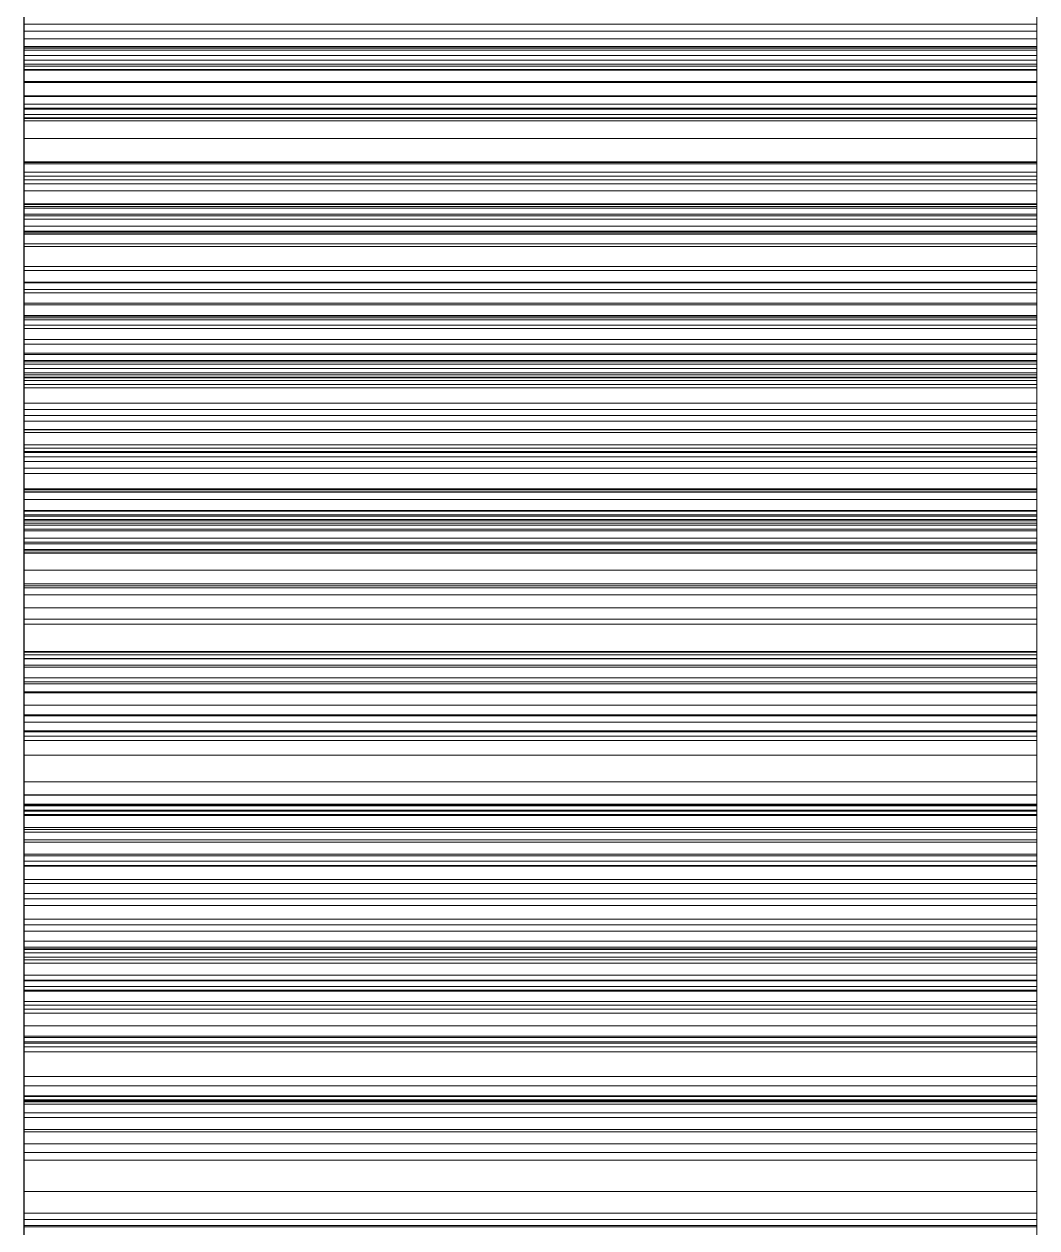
# Paper-space layout '01_三视图' of a CAD drawing. Header units: millimetres. Extents: x 8 to 451, y 8 to 289.
# Drawn here: x 157.5 to 157.64, y 91.0722 to 91.2386 of the extents above; entities that cross this region are included whole.
import ezdxf

# ---------------------------------------------------------------- set-up
doc = ezdxf.new("R2010")
doc.units = ezdxf.units.MM
doc.linetypes.add('WP_HIDDEN', pattern=[2.3, 1.5, -0.8])
doc.layers.add('HIDDEN', color=7, linetype='WP_HIDDEN', lineweight=13)
doc.layers.add('VISIBLE', color=7, linetype='CONTINUOUS', lineweight=25)

psp = doc.layouts.new('01_三视图')

# ---------------------------------------------------------------- linework, layer by layer
at = {"layer": 'HIDDEN'}
for points in [[(157.5, 91.26417), (157.5, 91.23309)], [(157.64, 91.23309), (157.64, 91.26417)], [(157.5, 91.23281), (157.5, 91.25716)], [(157.64, 91.25716), (157.64, 91.23281)], [(157.5, 91.23501), (157.5, 91.25555)], [(157.64, 91.25555), (157.64, 91.23501)], [(157.5, 91.25458), (157.5, 91.23532)], [(157.5, 91.25443), (157.5, 91.23365)], [(157.5, 91.25403), (157.5, 91.23431)], [(157.64, 91.23532), (157.64, 91.25458)], [(157.64, 91.23365), (157.64, 91.25443)], [(157.64, 91.23431), (157.64, 91.25403)], [(157.5, 91.22756), (157.5, 91.25322)], [(157.64, 91.25322), (157.64, 91.22756)], [(157.5, 91.24971), (157.5, 91.22284)], [(157.5, 91.2486), (157.5, 91.23765)], [(157.64, 91.22284), (157.64, 91.24971)], [(157.64, 91.23765), (157.64, 91.2486)], [(157.5, 91.23058), (157.5, 91.2478)], [(157.5, 91.22526), (157.5, 91.2469)], [(157.64, 91.2478), (157.64, 91.23058)], [(157.64, 91.2469), (157.64, 91.22526)], [(157.5, 91.20958), (157.5, 91.24554)], [(157.5, 91.2307), (157.5, 91.24553)], [(157.5, 91.24534), (157.5, 91.23537)], [(157.5, 91.2195), (157.5, 91.24532)], [(157.64, 91.24554), (157.64, 91.20958)], [(157.64, 91.24553), (157.64, 91.2307)], [(157.64, 91.23537), (157.64, 91.24534)], [(157.64, 91.24532), (157.64, 91.2195)], [(157.5, 91.24345), (157.5, 91.22615)], [(157.5, 91.22873), (157.5, 91.24288)], [(157.5, 91.24255), (157.5, 91.21815)], [(157.64, 91.22615), (157.64, 91.24345)], [(157.64, 91.24288), (157.64, 91.22873)], [(157.64, 91.21815), (157.64, 91.24255)], [(157.5, 91.22566), (157.5, 91.24181)], [(157.64, 91.24181), (157.64, 91.22566)], [(157.5, 91.23914), (157.5, 91.22861)], [(157.5, 91.23911), (157.5, 91.20197)], [(157.5, 91.21559), (157.5, 91.23864)], [(157.5, 91.23864), (157.64, 91.23864)], [(157.64, 91.22861), (157.64, 91.23914)], [(157.64, 91.20197), (157.64, 91.23911)], [(157.64, 91.23864), (157.64, 91.21559)], [(157.5, 91.23765), (157.5, 91.22557)], [(157.5, 91.23765), (157.64, 91.23765)], [(157.64, 91.22557), (157.64, 91.23765)], [(157.5, 91.2366), (157.5, 91.23554)], [(157.5, 91.2366), (157.64, 91.2366)], [(157.5, 91.23552), (157.5, 91.2366)], [(157.5, 91.23554), (157.5, 91.23235)], [(157.5, 91.23554), (157.64, 91.23554)], [(157.5, 91.23552), (157.64, 91.23552)], [(157.5, 91.23228), (157.5, 91.23552)], [(157.5, 91.23537), (157.5, 91.22613)], [(157.5, 91.23537), (157.64, 91.23537)], [(157.5, 91.23532), (157.5, 91.21655)], [(157.5, 91.23532), (157.64, 91.23532)], [(157.64, 91.23554), (157.64, 91.2366)], [(157.64, 91.2366), (157.64, 91.23552)], [(157.64, 91.23235), (157.64, 91.23554)], [(157.64, 91.23552), (157.64, 91.23228)], [(157.64, 91.22613), (157.64, 91.23537)], [(157.64, 91.21655), (157.64, 91.23532)], [(157.5, 91.21381), (157.5, 91.23501)], [(157.5, 91.23501), (157.64, 91.23501)], [(157.5, 91.23431), (157.5, 91.21368)], [(157.5, 91.23431), (157.64, 91.23431)], [(157.5, 91.23365), (157.5, 91.21212)], [(157.5, 91.23365), (157.64, 91.23365)], [(157.64, 91.23501), (157.64, 91.21381)], [(157.64, 91.21368), (157.64, 91.23431)], [(157.64, 91.21212), (157.64, 91.23365)], [(157.5, 91.23309), (157.5, 91.20005)], [(157.5, 91.23309), (157.64, 91.23309)], [(157.5, 91.20987), (157.5, 91.23281)], [(157.5, 91.23281), (157.64, 91.23281)], [(157.5, 91.23235), (157.5, 91.22703)], [(157.5, 91.23235), (157.64, 91.23235)], [(157.5, 91.23228), (157.64, 91.23228)], [(157.5, 91.22689), (157.5, 91.23228)], [(157.64, 91.20005), (157.64, 91.23309)], [(157.64, 91.23281), (157.64, 91.20987)], [(157.64, 91.22703), (157.64, 91.23235)], [(157.64, 91.23228), (157.64, 91.22689)], [(157.5, 91.2307), (157.64, 91.2307)], [(157.5, 91.21317), (157.5, 91.2307)], [(157.5, 91.23058), (157.64, 91.23058)], [(157.5, 91.21071), (157.5, 91.23058)], [(157.64, 91.2307), (157.64, 91.21317)], [(157.64, 91.23058), (157.64, 91.21071)], [(157.5, 91.21344), (157.5, 91.22873)], [(157.5, 91.22873), (157.64, 91.22873)], [(157.5, 91.22861), (157.5, 91.21709)], [(157.5, 91.22861), (157.64, 91.22861)], [(157.64, 91.22873), (157.64, 91.21344)], [(157.64, 91.21709), (157.64, 91.22861)], [(157.5, 91.20005), (157.5, 91.22756)], [(157.5, 91.22756), (157.64, 91.22756)], [(157.5, 91.22703), (157.5, 91.21959)], [(157.5, 91.22703), (157.64, 91.22703)], [(157.5, 91.22689), (157.64, 91.22689)], [(157.5, 91.21934), (157.5, 91.22689)], [(157.64, 91.22756), (157.64, 91.20005)], [(157.64, 91.21959), (157.64, 91.22703)], [(157.64, 91.22689), (157.64, 91.21934)], [(157.5, 91.22615), (157.5, 91.20824)], [(157.5, 91.22615), (157.64, 91.22615)], [(157.5, 91.22613), (157.5, 91.21763)], [(157.5, 91.22613), (157.64, 91.22613)], [(157.5, 91.21167), (157.5, 91.22566)], [(157.5, 91.22566), (157.64, 91.22566)], [(157.5, 91.22557), (157.5, 91.21236)], [(157.5, 91.22557), (157.64, 91.22557)], [(157.5, 91.20296), (157.5, 91.22526)], [(157.5, 91.22526), (157.64, 91.22526)], [(157.64, 91.20824), (157.64, 91.22615)], [(157.64, 91.21763), (157.64, 91.22613)], [(157.64, 91.22566), (157.64, 91.21167)], [(157.64, 91.21236), (157.64, 91.22557)], [(157.64, 91.22526), (157.64, 91.20296)], [(157.5, 91.22284), (157.5, 91.19657)], [(157.5, 91.22284), (157.64, 91.22284)], [(157.64, 91.19657), (157.64, 91.22284)], [(157.5, 91.21959), (157.5, 91.21003)], [(157.5, 91.21959), (157.64, 91.21959)], [(157.5, 91.2195), (157.64, 91.2195)], [(157.5, 91.19439), (157.5, 91.2195)], [(157.5, 91.21934), (157.64, 91.21934)], [(157.5, 91.20963), (157.5, 91.21934)], [(157.64, 91.21003), (157.64, 91.21959)], [(157.64, 91.2195), (157.64, 91.19439)], [(157.64, 91.21934), (157.64, 91.20963)], [(157.5, 91.21815), (157.5, 91.19503)], [(157.5, 91.21815), (157.64, 91.21815)], [(157.5, 91.21763), (157.5, 91.20987)], [(157.5, 91.21763), (157.64, 91.21763)], [(157.5, 91.21709), (157.5, 91.20457)], [(157.5, 91.21709), (157.64, 91.21709)], [(157.64, 91.19503), (157.64, 91.21815)], [(157.64, 91.20987), (157.64, 91.21763)], [(157.64, 91.20457), (157.64, 91.21709)], [(157.5, 91.21655), (157.5, 91.19827)], [(157.5, 91.21655), (157.64, 91.21655)], [(157.5, 91.19314), (157.5, 91.21559)], [(157.5, 91.21559), (157.64, 91.21559)], [(157.64, 91.19827), (157.64, 91.21655)], [(157.64, 91.21559), (157.64, 91.19314)], [(157.5, 91.19193), (157.5, 91.21381)], [(157.5, 91.21381), (157.64, 91.21381)], [(157.5, 91.21368), (157.5, 91.19212)], [(157.5, 91.21368), (157.64, 91.21368)], [(157.64, 91.21381), (157.64, 91.19193)], [(157.64, 91.19212), (157.64, 91.21368)], [(157.5, 91.19701), (157.5, 91.21344)], [(157.5, 91.21344), (157.64, 91.21344)], [(157.5, 91.21317), (157.64, 91.21317)], [(157.5, 91.19295), (157.5, 91.21317)], [(157.5, 91.21236), (157.5, 91.19803)], [(157.5, 91.21236), (157.64, 91.21236)], [(157.5, 91.21212), (157.5, 91.18984)], [(157.5, 91.21212), (157.64, 91.21212)], [(157.64, 91.21344), (157.64, 91.19701)], [(157.64, 91.21317), (157.64, 91.19295)], [(157.64, 91.19803), (157.64, 91.21236)], [(157.64, 91.18984), (157.64, 91.21212)], [(157.5, 91.19983), (157.5, 91.21167)], [(157.5, 91.21167), (157.64, 91.21167)], [(157.5, 91.21071), (157.64, 91.21071)], [(157.5, 91.18883), (157.5, 91.21071)], [(157.64, 91.21167), (157.64, 91.19983)], [(157.64, 91.21071), (157.64, 91.18883)], [(157.5, 91.21003), (157.5, 91.19834)], [(157.5, 91.21003), (157.64, 91.21003)], [(157.5, 91.20987), (157.5, 91.20285)], [(157.5, 91.18835), (157.5, 91.20987)], [(157.5, 91.20987), (157.64, 91.20987)], [(157.5, 91.20963), (157.64, 91.20963)], [(157.5, 91.19777), (157.5, 91.20963)], [(157.5, 91.17427), (157.5, 91.20958)], [(157.5, 91.20958), (157.64, 91.20958)], [(157.64, 91.19834), (157.64, 91.21003)], [(157.64, 91.20987), (157.64, 91.18835)], [(157.64, 91.20285), (157.64, 91.20987)], [(157.64, 91.20963), (157.64, 91.19777)], [(157.64, 91.20958), (157.64, 91.17427)], [(157.5, 91.20824), (157.5, 91.18973)], [(157.5, 91.20824), (157.64, 91.20824)], [(157.5, 91.2079), (157.5, 91.02285)], [(157.5, 91.20514), (157.5, 91.2079)], [(157.5, 91.2079), (157.64, 91.2079)], [(157.64, 91.18973), (157.64, 91.20824)], [(157.64, 91.02285), (157.64, 91.2079)], [(157.64, 91.2079), (157.64, 91.20514)], [(157.5, 91.20151), (157.5, 91.20514)], [(157.5, 91.20514), (157.64, 91.20514)], [(157.5, 91.20457), (157.5, 91.19104)], [(157.5, 91.20457), (157.64, 91.20457)], [(157.64, 91.20514), (157.64, 91.20151)], [(157.64, 91.19104), (157.64, 91.20457)], [(157.5, 91.18), (157.5, 91.20296)], [(157.5, 91.20296), (157.64, 91.20296)], [(157.5, 91.20285), (157.5, 91.19657)], [(157.5, 91.20285), (157.64, 91.20285)], [(157.5, 91.20197), (157.5, 91.16583)], [(157.5, 91.20197), (157.64, 91.20197)], [(157.64, 91.20296), (157.64, 91.18)], [(157.64, 91.19657), (157.64, 91.20285)], [(157.64, 91.16583), (157.64, 91.20197)], [(157.5, 91.197), (157.5, 91.20151)], [(157.5, 91.20151), (157.64, 91.20151)], [(157.64, 91.20151), (157.64, 91.197)], [(157.5, 91.20005), (157.64, 91.20005)], [(157.5, 91.19015), (157.5, 91.19983)], [(157.5, 91.19983), (157.64, 91.19983)], [(157.64, 91.19983), (157.64, 91.19015)], [(157.5, 91.19834), (157.5, 91.18452)], [(157.5, 91.19834), (157.64, 91.19834)], [(157.5, 91.19827), (157.5, 91.18047)], [(157.5, 91.19827), (157.64, 91.19827)], [(157.5, 91.19803), (157.5, 91.18257)], [(157.5, 91.19803), (157.64, 91.19803)], [(157.5, 91.19777), (157.64, 91.19777)], [(157.5, 91.18375), (157.5, 91.19777)], [(157.5, 91.17943), (157.5, 91.19701)], [(157.5, 91.19701), (157.64, 91.19701)], [(157.5, 91.19161), (157.5, 91.197)], [(157.5, 91.197), (157.64, 91.197)], [(157.64, 91.18452), (157.64, 91.19834)], [(157.64, 91.18047), (157.64, 91.19827)], [(157.64, 91.18257), (157.64, 91.19803)], [(157.64, 91.19777), (157.64, 91.18375)], [(157.64, 91.19701), (157.64, 91.17943)], [(157.64, 91.197), (157.64, 91.19161)], [(157.5, 91.19657), (157.5, 91.17138)], [(157.5, 91.19657), (157.5, 91.19103)], [(157.5, 91.19657), (157.64, 91.19657)], [(157.64, 91.19103), (157.64, 91.19657)], [(157.64, 91.17138), (157.64, 91.19657)], [(157.5, 91.19503), (157.5, 91.17395)], [(157.5, 91.19503), (157.64, 91.19503)], [(157.5, 91.19439), (157.64, 91.19439)], [(157.5, 91.16999), (157.5, 91.19439)], [(157.64, 91.17395), (157.64, 91.19503)], [(157.64, 91.19439), (157.64, 91.16999)], [(157.5, 91.17129), (157.5, 91.19314)], [(157.5, 91.19314), (157.64, 91.19314)], [(157.5, 91.19295), (157.64, 91.19295)], [(157.5, 91.17079), (157.5, 91.19295)], [(157.5, 91.19212), (157.5, 91.16965)], [(157.5, 91.19212), (157.64, 91.19212)], [(157.64, 91.19314), (157.64, 91.17129)], [(157.64, 91.19295), (157.64, 91.17079)], [(157.64, 91.16965), (157.64, 91.19212)], [(157.5, 91.16939), (157.5, 91.19193)], [(157.5, 91.19193), (157.64, 91.19193)], [(157.5, 91.18534), (157.5, 91.19161)], [(157.5, 91.19161), (157.64, 91.19161)], [(157.5, 91.19104), (157.5, 91.17652)], [(157.5, 91.19104), (157.64, 91.19104)], [(157.5, 91.19103), (157.5, 91.18623)], [(157.5, 91.19103), (157.64, 91.19103)], [(157.5, 91.19041), (157.5, 91.15793)], [(157.5, 91.16549), (157.5, 91.19041)], [(157.5, 91.19041), (157.64, 91.19041)], [(157.64, 91.19193), (157.64, 91.16939)], [(157.64, 91.19161), (157.64, 91.18534)], [(157.64, 91.17652), (157.64, 91.19104)], [(157.64, 91.18623), (157.64, 91.19103)], [(157.64, 91.15793), (157.64, 91.19041)], [(157.64, 91.19041), (157.64, 91.16549)], [(157.5, 91.18261), (157.5, 91.19015)], [(157.5, 91.19015), (157.64, 91.19015)], [(157.5, 91.18984), (157.5, 91.16681)], [(157.5, 91.18984), (157.64, 91.18984)], [(157.5, 91.18973), (157.5, 91.17061)], [(157.5, 91.18973), (157.64, 91.18973)], [(157.5, 91.18939), (157.5, 91.17956)], [(157.5, 91.00435), (157.5, 91.18939)], [(157.5, 91.18939), (157.64, 91.18939)], [(157.5, 91.18883), (157.64, 91.18883)], [(157.5, 91.16557), (157.5, 91.18883)], [(157.64, 91.19015), (157.64, 91.18261)], [(157.64, 91.16681), (157.64, 91.18984)], [(157.64, 91.17061), (157.64, 91.18973)], [(157.64, 91.18939), (157.64, 91.00435)], [(157.64, 91.17956), (157.64, 91.18939)], [(157.64, 91.18883), (157.64, 91.16557)], [(157.5, 91.16883), (157.5, 91.18835)], [(157.5, 91.18835), (157.64, 91.18835)], [(157.64, 91.18835), (157.64, 91.16883)], [(157.5, 91.18623), (157.5, 91.18216)], [(157.5, 91.18623), (157.64, 91.18623)], [(157.5, 91.17819), (157.5, 91.18534)], [(157.5, 91.18534), (157.64, 91.18534)], [(157.64, 91.18216), (157.64, 91.18623)], [(157.64, 91.18534), (157.64, 91.17819)], [(157.5, 91.18452), (157.5, 91.16858)], [(157.5, 91.18452), (157.64, 91.18452)], [(157.5, 91.18375), (157.64, 91.18375)], [(157.5, 91.16757), (157.5, 91.18375)], [(157.64, 91.16858), (157.64, 91.18452)], [(157.64, 91.18375), (157.64, 91.16757)], [(157.5, 91.17723), (157.5, 91.18261)], [(157.5, 91.18261), (157.64, 91.18261)], [(157.5, 91.18257), (157.5, 91.16599)], [(157.5, 91.18257), (157.64, 91.18257)], [(157.5, 91.18216), (157.5, 91.17884)], [(157.5, 91.18216), (157.64, 91.18216)], [(157.64, 91.18261), (157.64, 91.17723)], [(157.64, 91.16599), (157.64, 91.18257)], [(157.64, 91.17884), (157.64, 91.18216)], [(157.5, 91.18047), (157.5, 91.16315)], [(157.5, 91.18047), (157.64, 91.18047)], [(157.64, 91.16315), (157.64, 91.18047)], [(157.5, 91.15639), (157.5, 91.18)], [(157.5, 91.18), (157.64, 91.18)], [(157.5, 91.17956), (157.5, 91.16703)], [(157.5, 91.17956), (157.64, 91.17956)], [(157.5, 91.16072), (157.5, 91.17943)], [(157.5, 91.17943), (157.64, 91.17943)], [(157.5, 91.17884), (157.5, 91.17441)], [(157.5, 91.17884), (157.64, 91.17884)], [(157.64, 91.18), (157.64, 91.15639)], [(157.64, 91.16703), (157.64, 91.17956)], [(157.64, 91.17943), (157.64, 91.16072)], [(157.64, 91.17441), (157.64, 91.17884)], [(157.5, 91.17016), (157.5, 91.17819)], [(157.5, 91.17819), (157.64, 91.17819)], [(157.5, 91.174), (157.5, 91.17723)], [(157.5, 91.17723), (157.64, 91.17723)], [(157.64, 91.17819), (157.64, 91.17016)], [(157.64, 91.17723), (157.64, 91.174)], [(157.5, 91.17652), (157.5, 91.161)], [(157.5, 91.17652), (157.64, 91.17652)], [(157.64, 91.161), (157.64, 91.17652)], [(157.5, 91.17441), (157.5, 91.17293)], [(157.5, 91.17441), (157.64, 91.17441)], [(157.5, 91.13961), (157.5, 91.17427)], [(157.5, 91.17427), (157.64, 91.17427)], [(157.5, 91.17293), (157.5, 91.174)], [(157.5, 91.174), (157.64, 91.174)], [(157.5, 91.17395), (157.5, 91.15568)], [(157.5, 91.17395), (157.64, 91.17395)], [(157.64, 91.17293), (157.64, 91.17441)], [(157.64, 91.17427), (157.64, 91.13961)], [(157.64, 91.174), (157.64, 91.17293)], [(157.64, 91.15568), (157.64, 91.17395)], [(157.5, 91.17293), (157.64, 91.17293)], [(157.5, 91.17138), (157.5, 91.14771)], [(157.5, 91.17138), (157.64, 91.17138)], [(157.5, 91.15003), (157.5, 91.17129)], [(157.5, 91.17129), (157.64, 91.17129)], [(157.5, 91.17079), (157.64, 91.17079)], [(157.5, 91.14745), (157.5, 91.17079)], [(157.5, 91.17061), (157.5, 91.1509)], [(157.5, 91.17061), (157.64, 91.17061)], [(157.64, 91.14771), (157.64, 91.17138)], [(157.64, 91.17129), (157.64, 91.15003)], [(157.64, 91.17079), (157.64, 91.14745)], [(157.64, 91.1509), (157.64, 91.17061)], [(157.5, 91.16125), (157.5, 91.17016)], [(157.5, 91.17016), (157.64, 91.17016)], [(157.5, 91.16999), (157.64, 91.16999)], [(157.5, 91.14631), (157.5, 91.16999)], [(157.5, 91.16965), (157.5, 91.14625)], [(157.5, 91.16965), (157.64, 91.16965)], [(157.5, 91.14619), (157.5, 91.16939)], [(157.5, 91.16939), (157.64, 91.16939)], [(157.5, 91.15192), (157.5, 91.16883)], [(157.5, 91.16883), (157.64, 91.16883)], [(157.64, 91.17016), (157.64, 91.16125)], [(157.64, 91.16999), (157.64, 91.14631)], [(157.64, 91.14625), (157.64, 91.16965)], [(157.64, 91.16939), (157.64, 91.14619)], [(157.64, 91.16883), (157.64, 91.15192)], [(157.5, 91.16858), (157.64, 91.16858)], [(157.5, 91.16858), (157.5, 91.15094)], [(157.5, 91.16757), (157.64, 91.16757)], [(157.5, 91.14975), (157.5, 91.16757)], [(157.5, 91.16703), (157.5, 91.15976)], [(157.5, 91.16703), (157.64, 91.16703)], [(157.64, 91.15094), (157.64, 91.16858)], [(157.64, 91.16757), (157.64, 91.14975)], [(157.64, 91.15976), (157.64, 91.16703)], [(157.5, 91.16681), (157.5, 91.14302)], [(157.5, 91.16681), (157.64, 91.16681)], [(157.5, 91.16599), (157.5, 91.14828)], [(157.5, 91.16599), (157.64, 91.16599)], [(157.5, 91.16583), (157.5, 91.1307)], [(157.5, 91.16583), (157.64, 91.16583)], [(157.5, 91.16557), (157.64, 91.16557)], [(157.5, 91.14093), (157.5, 91.16557)], [(157.5, 91.14215), (157.5, 91.16549)], [(157.5, 91.16549), (157.64, 91.16549)], [(157.64, 91.14302), (157.64, 91.16681)], [(157.64, 91.14828), (157.64, 91.16599)], [(157.64, 91.1307), (157.64, 91.16583)], [(157.64, 91.16557), (157.64, 91.14093)], [(157.64, 91.16549), (157.64, 91.14215)], [(157.5, 91.16315), (157.5, 91.14632)], [(157.5, 91.16315), (157.64, 91.16315)], [(157.64, 91.14632), (157.64, 91.16315)], [(157.5, 91.15146), (157.5, 91.16125)], [(157.5, 91.16125), (157.64, 91.16125)], [(157.5, 91.161), (157.5, 91.14448)], [(157.5, 91.161), (157.64, 91.161)], [(157.5, 91.14086), (157.5, 91.16072)], [(157.5, 91.16072), (157.64, 91.16072)], [(157.64, 91.16125), (157.64, 91.15146)], [(157.64, 91.14448), (157.64, 91.161)], [(157.64, 91.16072), (157.64, 91.14086)], [(157.5, 91.15976), (157.5, 91.1518)], [(157.5, 91.15976), (157.64, 91.15976)], [(157.64, 91.1518), (157.64, 91.15976)], [(157.5, 91.15793), (157.5, 91.12731)], [(157.5, 91.15793), (157.64, 91.15793)], [(157.64, 91.12731), (157.64, 91.15793)], [(157.5, 91.13212), (157.5, 91.15639)], [(157.5, 91.15639), (157.64, 91.15639)], [(157.5, 91.15568), (157.5, 91.14022)], [(157.5, 91.15568), (157.64, 91.15568)], [(157.64, 91.15639), (157.64, 91.13212)], [(157.64, 91.14022), (157.64, 91.15568)], [(157.5, 91.1376), (157.5, 91.15192)], [(157.5, 91.15192), (157.64, 91.15192)], [(157.5, 91.1518), (157.5, 91.14318)], [(157.5, 91.1518), (157.64, 91.1518)], [(157.5, 91.14079), (157.5, 91.15146)], [(157.5, 91.15146), (157.64, 91.15146)], [(157.5, 91.15094), (157.5, 91.13204)], [(157.5, 91.15094), (157.64, 91.15094)], [(157.5, 91.1509), (157.5, 91.13058)], [(157.5, 91.1509), (157.64, 91.1509)], [(157.64, 91.15192), (157.64, 91.1376)], [(157.64, 91.14318), (157.64, 91.1518)], [(157.64, 91.15146), (157.64, 91.14079)], [(157.64, 91.13204), (157.64, 91.15094)], [(157.64, 91.13058), (157.64, 91.1509)], [(157.5, 91.12936), (157.5, 91.15003)], [(157.5, 91.15003), (157.64, 91.15003)], [(157.5, 91.14975), (157.64, 91.14975)], [(157.5, 91.13083), (157.5, 91.14975)], [(157.64, 91.15003), (157.64, 91.12936)], [(157.64, 91.14975), (157.64, 91.13083)], [(157.5, 91.14828), (157.5, 91.12983)], [(157.5, 91.14828), (157.64, 91.14828)], [(157.5, 91.14771), (157.5, 91.12557)], [(157.5, 91.14771), (157.64, 91.14771)], [(157.5, 91.14745), (157.64, 91.14745)], [(157.5, 91.12295), (157.5, 91.14745)], [(157.64, 91.12983), (157.64, 91.14828)], [(157.64, 91.12557), (157.64, 91.14771)], [(157.64, 91.14745), (157.64, 91.12295)], [(157.5, 91.14632), (157.5, 91.12997)], [(157.5, 91.14632), (157.64, 91.14632)], [(157.5, 91.14631), (157.64, 91.14631)], [(157.5, 91.12369), (157.5, 91.14631)], [(157.5, 91.14625), (157.5, 91.12225)], [(157.5, 91.14625), (157.64, 91.14625)], [(157.5, 91.12231), (157.5, 91.14619)], [(157.5, 91.14619), (157.64, 91.14619)], [(157.64, 91.12997), (157.64, 91.14632)], [(157.64, 91.14631), (157.64, 91.12369)], [(157.64, 91.12225), (157.64, 91.14625)], [(157.64, 91.14619), (157.64, 91.12231)], [(157.5, 91.14448), (157.5, 91.12696)], [(157.5, 91.14448), (157.64, 91.14448)], [(157.64, 91.12696), (157.64, 91.14448)], [(157.5, 91.14318), (157.5, 91.13388)], [(157.5, 91.14318), (157.64, 91.14318)], [(157.5, 91.14302), (157.5, 91.11847)], [(157.5, 91.14302), (157.64, 91.14302)], [(157.5, 91.12039), (157.5, 91.14215)], [(157.5, 91.14215), (157.64, 91.14215)], [(157.64, 91.13388), (157.64, 91.14318)], [(157.64, 91.11847), (157.64, 91.14302)], [(157.64, 91.14215), (157.64, 91.12039)], [(157.5, 91.14093), (157.64, 91.14093)], [(157.5, 91.11491), (157.5, 91.14093)], [(157.5, 91.11985), (157.5, 91.14086)], [(157.5, 91.14086), (157.64, 91.14086)], [(157.5, 91.12925), (157.5, 91.14079)], [(157.5, 91.14079), (157.64, 91.14079)], [(157.64, 91.14093), (157.64, 91.11491)], [(157.64, 91.14086), (157.64, 91.11985)], [(157.64, 91.14079), (157.64, 91.12925)], [(157.5, 91.14022), (157.5, 91.12757)], [(157.5, 91.14022), (157.64, 91.14022)], [(157.5, 91.1056), (157.5, 91.13961)], [(157.5, 91.13961), (157.64, 91.13961)], [(157.64, 91.12757), (157.64, 91.14022)], [(157.64, 91.13961), (157.64, 91.1056)], [(157.5, 91.12589), (157.5, 91.1376)], [(157.5, 91.1376), (157.64, 91.1376)], [(157.64, 91.1376), (157.64, 91.12589)], [(157.5, 91.13388), (157.5, 91.1239)], [(157.5, 91.13388), (157.64, 91.13388)], [(157.64, 91.1239), (157.64, 91.13388)], [(157.5, 91.10719), (157.5, 91.13212)], [(157.5, 91.13212), (157.64, 91.13212)], [(157.64, 91.13212), (157.64, 91.10719)], [(157.5, 91.13204), (157.5, 91.11186)], [(157.5, 91.13204), (157.64, 91.13204)], [(157.5, 91.13083), (157.64, 91.13083)], [(157.5, 91.1108), (157.5, 91.13083)], [(157.5, 91.1307), (157.5, 91.09656)], [(157.5, 91.1307), (157.64, 91.1307)], [(157.5, 91.13058), (157.5, 91.10966)], [(157.5, 91.13058), (157.64, 91.13058)], [(157.64, 91.11186), (157.64, 91.13204)], [(157.64, 91.13083), (157.64, 91.1108)], [(157.64, 91.09656), (157.64, 91.1307)], [(157.64, 91.10966), (157.64, 91.13058)], [(157.5, 91.12997), (157.5, 91.11411)], [(157.5, 91.12997), (157.64, 91.12997)], [(157.5, 91.12983), (157.5, 91.11104)], [(157.5, 91.12983), (157.64, 91.12983)], [(157.5, 91.10929), (157.5, 91.12936)], [(157.5, 91.12936), (157.64, 91.12936)], [(157.5, 91.11682), (157.5, 91.12925)], [(157.5, 91.12925), (157.64, 91.12925)], [(157.64, 91.11411), (157.64, 91.12997)], [(157.64, 91.11104), (157.64, 91.12983)], [(157.64, 91.12936), (157.64, 91.10929)], [(157.64, 91.12925), (157.64, 91.11682)], [(157.5, 91.12757), (157.5, 91.11773)], [(157.5, 91.12757), (157.64, 91.12757)], [(157.5, 91.12731), (157.5, 91.09855)], [(157.5, 91.12731), (157.64, 91.12731)], [(157.64, 91.11773), (157.64, 91.12757)], [(157.64, 91.09855), (157.64, 91.12731)], [(157.5, 91.12696), (157.5, 91.10883)], [(157.5, 91.12696), (157.64, 91.12696)], [(157.5, 91.11679), (157.5, 91.12589)], [(157.5, 91.12589), (157.64, 91.12589)], [(157.5, 91.12557), (157.5, 91.10495)], [(157.5, 91.12557), (157.64, 91.12557)], [(157.64, 91.10883), (157.64, 91.12696)], [(157.64, 91.12589), (157.64, 91.11679)], [(157.64, 91.10495), (157.64, 91.12557)], [(157.5, 91.1239), (157.5, 91.11325)], [(157.5, 91.1239), (157.64, 91.1239)], [(157.64, 91.11325), (157.64, 91.1239)], [(157.5, 91.12369), (157.64, 91.12369)], [(157.5, 91.10247), (157.5, 91.12369)], [(157.5, 91.12295), (157.64, 91.12295)], [(157.5, 91.09727), (157.5, 91.12295)], [(157.5, 91.09778), (157.5, 91.12231)], [(157.5, 91.12231), (157.64, 91.12231)], [(157.5, 91.12225), (157.5, 91.09797)], [(157.5, 91.12225), (157.64, 91.12225)], [(157.64, 91.12369), (157.64, 91.10247)], [(157.64, 91.12295), (157.64, 91.09727)], [(157.64, 91.12231), (157.64, 91.09778)], [(157.64, 91.09797), (157.64, 91.12225)], [(157.5, 91.10019), (157.5, 91.12039)], [(157.5, 91.12039), (157.64, 91.12039)], [(157.5, 91.10303), (157.5, 91.11985)], [(157.5, 91.11985), (157.64, 91.11985)], [(157.64, 91.12039), (157.64, 91.10019)], [(157.64, 91.11985), (157.64, 91.10303)], [(157.5, 91.11847), (157.5, 91.09318)], [(157.5, 91.11847), (157.64, 91.11847)], [(157.5, 91.11773), (157.5, 91.1107)], [(157.5, 91.11773), (157.64, 91.11773)], [(157.64, 91.09318), (157.64, 91.11847)], [(157.64, 91.1107), (157.64, 91.11773)], [(157.5, 91.10351), (157.5, 91.11682)], [(157.5, 91.11682), (157.64, 91.11682)], [(157.5, 91.11028), (157.5, 91.11679)], [(157.5, 91.11679), (157.64, 91.11679)], [(157.64, 91.11682), (157.64, 91.10351)], [(157.64, 91.11679), (157.64, 91.11028)], [(157.5, 91.11491), (157.64, 91.11491)], [(157.5, 91.0875), (157.5, 91.11491)], [(157.5, 91.11411), (157.5, 91.09873)], [(157.5, 91.11411), (157.64, 91.11411)], [(157.64, 91.11491), (157.64, 91.0875)], [(157.64, 91.09873), (157.64, 91.11411)], [(157.5, 91.11325), (157.5, 91.10193)], [(157.5, 91.11325), (157.64, 91.11325)], [(157.64, 91.10193), (157.64, 91.11325)], [(157.5, 91.11186), (157.5, 91.09042)], [(157.5, 91.11186), (157.64, 91.11186)], [(157.5, 91.11104), (157.5, 91.09189)], [(157.5, 91.11104), (157.64, 91.11104)], [(157.5, 91.1108), (157.64, 91.1108)], [(157.5, 91.08965), (157.5, 91.1108)], [(157.5, 91.1107), (157.5, 91.10648)], [(157.5, 91.1107), (157.64, 91.1107)], [(157.64, 91.09042), (157.64, 91.11186)], [(157.64, 91.09189), (157.64, 91.11104)], [(157.64, 91.1108), (157.64, 91.08965)], [(157.64, 91.10648), (157.64, 91.1107)], [(157.5, 91.10638), (157.5, 91.11028)], [(157.5, 91.11028), (157.64, 91.11028)], [(157.5, 91.10966), (157.5, 91.08813)], [(157.5, 91.10966), (157.64, 91.10966)], [(157.5, 91.08982), (157.5, 91.10929)], [(157.5, 91.10929), (157.64, 91.10929)], [(157.5, 91.10883), (157.5, 91.09048)], [(157.5, 91.10883), (157.64, 91.10883)], [(157.64, 91.11028), (157.64, 91.10638)], [(157.64, 91.08813), (157.64, 91.10966)], [(157.64, 91.10929), (157.64, 91.08982)], [(157.64, 91.09048), (157.64, 91.10883)], [(157.5, 91.0816), (157.5, 91.10719)], [(157.5, 91.10719), (157.64, 91.10719)], [(157.64, 91.10719), (157.64, 91.0816)], [(157.5, 91.10648), (157.5, 91.10508)], [(157.5, 91.10648), (157.64, 91.10648)], [(157.5, 91.10508), (157.5, 91.10638)], [(157.5, 91.10638), (157.64, 91.10638)], [(157.5, 91.07224), (157.5, 91.1056)], [(157.5, 91.1056), (157.64, 91.1056)], [(157.64, 91.10508), (157.64, 91.10648)], [(157.64, 91.10638), (157.64, 91.10508)], [(157.64, 91.1056), (157.64, 91.07224)], [(157.5, 91.10508), (157.64, 91.10508)], [(157.5, 91.10495), (157.5, 91.08586)], [(157.5, 91.10495), (157.64, 91.10495)], [(157.64, 91.08586), (157.64, 91.10495)], [(157.5, 91.08933), (157.5, 91.10351)], [(157.5, 91.10351), (157.64, 91.10351)], [(157.5, 91.08553), (157.5, 91.10303)], [(157.5, 91.10303), (157.64, 91.10303)], [(157.5, 91.10247), (157.64, 91.10247)], [(157.5, 91.08265), (157.5, 91.10247)], [(157.64, 91.10351), (157.64, 91.08933)], [(157.64, 91.10303), (157.64, 91.08553)], [(157.64, 91.10247), (157.64, 91.08265)], [(157.5, 91.10193), (157.5, 91.08993)], [(157.5, 91.10193), (157.64, 91.10193)], [(157.64, 91.08993), (157.64, 91.10193)], [(157.5, 91.08158), (157.5, 91.10019)], [(157.5, 91.10019), (157.64, 91.10019)], [(157.64, 91.10019), (157.64, 91.08158)], [(157.5, 91.09873), (157.5, 91.08384)], [(157.5, 91.09873), (157.64, 91.09873)], [(157.5, 91.09855), (157.5, 91.07166)], [(157.5, 91.09855), (157.64, 91.09855)], [(157.5, 91.09797), (157.5, 91.0734)], [(157.5, 91.09797), (157.64, 91.09797)], [(157.5, 91.07257), (157.5, 91.09778)], [(157.5, 91.09778), (157.64, 91.09778)], [(157.5, 91.09727), (157.64, 91.09727)], [(157.5, 91.07041), (157.5, 91.09727)], [(157.64, 91.08384), (157.64, 91.09873)], [(157.64, 91.07166), (157.64, 91.09855)], [(157.64, 91.0734), (157.64, 91.09797)], [(157.64, 91.09778), (157.64, 91.07257)], [(157.64, 91.09727), (157.64, 91.07041)], [(157.5, 91.09656), (157.5, 91.06343)], [(157.5, 91.09656), (157.64, 91.09656)], [(157.64, 91.06343), (157.64, 91.09656)], [(157.5, 91.09318), (157.5, 91.06713)], [(157.5, 91.09318), (157.64, 91.09318)], [(157.64, 91.06713), (157.64, 91.09318)], [(157.5, 91.09189), (157.5, 91.0724)], [(157.5, 91.09189), (157.64, 91.09189)], [(157.5, 91.09048), (157.5, 91.0719)], [(157.5, 91.09048), (157.64, 91.09048)], [(157.64, 91.0724), (157.64, 91.09189)], [(157.64, 91.0719), (157.64, 91.09048)], [(157.5, 91.09042), (157.5, 91.0677)], [(157.5, 91.09042), (157.64, 91.09042)], [(157.5, 91.08993), (157.5, 91.07726)], [(157.5, 91.08993), (157.64, 91.08993)], [(157.5, 91.07093), (157.5, 91.08982)], [(157.5, 91.08982), (157.64, 91.08982)], [(157.5, 91.08965), (157.64, 91.08965)], [(157.5, 91.0674), (157.5, 91.08965)], [(157.5, 91.07426), (157.5, 91.08933)], [(157.5, 91.08933), (157.64, 91.08933)], [(157.64, 91.0677), (157.64, 91.09042)], [(157.64, 91.07726), (157.64, 91.08993)], [(157.64, 91.08982), (157.64, 91.07093)], [(157.64, 91.08965), (157.64, 91.0674)], [(157.64, 91.08933), (157.64, 91.07426)], [(157.5, 91.08813), (157.5, 91.066)], [(157.5, 91.08813), (157.64, 91.08813)], [(157.5, 91.0875), (157.64, 91.0875)], [(157.5, 91.05872), (157.5, 91.0875)], [(157.64, 91.066), (157.64, 91.08813)], [(157.64, 91.0875), (157.64, 91.05872)], [(157.5, 91.08586), (157.5, 91.06829)], [(157.5, 91.08586), (157.64, 91.08586)], [(157.5, 91.06737), (157.5, 91.08553)], [(157.5, 91.08553), (157.64, 91.08553)], [(157.64, 91.06829), (157.64, 91.08586)], [(157.64, 91.08553), (157.64, 91.06737)], [(157.5, 91.08384), (157.5, 91.06943)], [(157.5, 91.08384), (157.64, 91.08384)], [(157.64, 91.06943), (157.64, 91.08384)], [(157.5, 91.08265), (157.64, 91.08265)], [(157.5, 91.06423), (157.5, 91.08265)], [(157.64, 91.08265), (157.64, 91.06423)], [(157.5, 91.05535), (157.5, 91.0816)], [(157.5, 91.0816), (157.64, 91.0816)], [(157.5, 91.06453), (157.5, 91.08158)], [(157.5, 91.08158), (157.64, 91.08158)], [(157.64, 91.0816), (157.64, 91.05535)], [(157.64, 91.08158), (157.64, 91.06453)], [(157.5, 91.07726), (157.5, 91.06391)], [(157.5, 91.07726), (157.64, 91.07726)], [(157.64, 91.06391), (157.64, 91.07726)], [(157.5, 91.05832), (157.5, 91.07426)], [(157.5, 91.07426), (157.64, 91.07426)], [(157.64, 91.07426), (157.64, 91.05832)], [(157.5, 91.0734), (157.5, 91.04854)], [(157.5, 91.0734), (157.64, 91.0734)], [(157.5, 91.0467), (157.5, 91.07257)], [(157.5, 91.07257), (157.64, 91.07257)], [(157.5, 91.0724), (157.5, 91.05255)], [(157.5, 91.0724), (157.64, 91.0724)], [(157.64, 91.04854), (157.64, 91.0734)], [(157.64, 91.07257), (157.64, 91.0467)], [(157.64, 91.05255), (157.64, 91.0724)]]:
    psp.add_lwpolyline(points, dxfattribs=at)
at = {"layer": 'VISIBLE'}
psp.add_lwpolyline([(157.5, 74.5), (157.5, 109.5)], dxfattribs=at)

doc.saveas('drawing.dxf')
